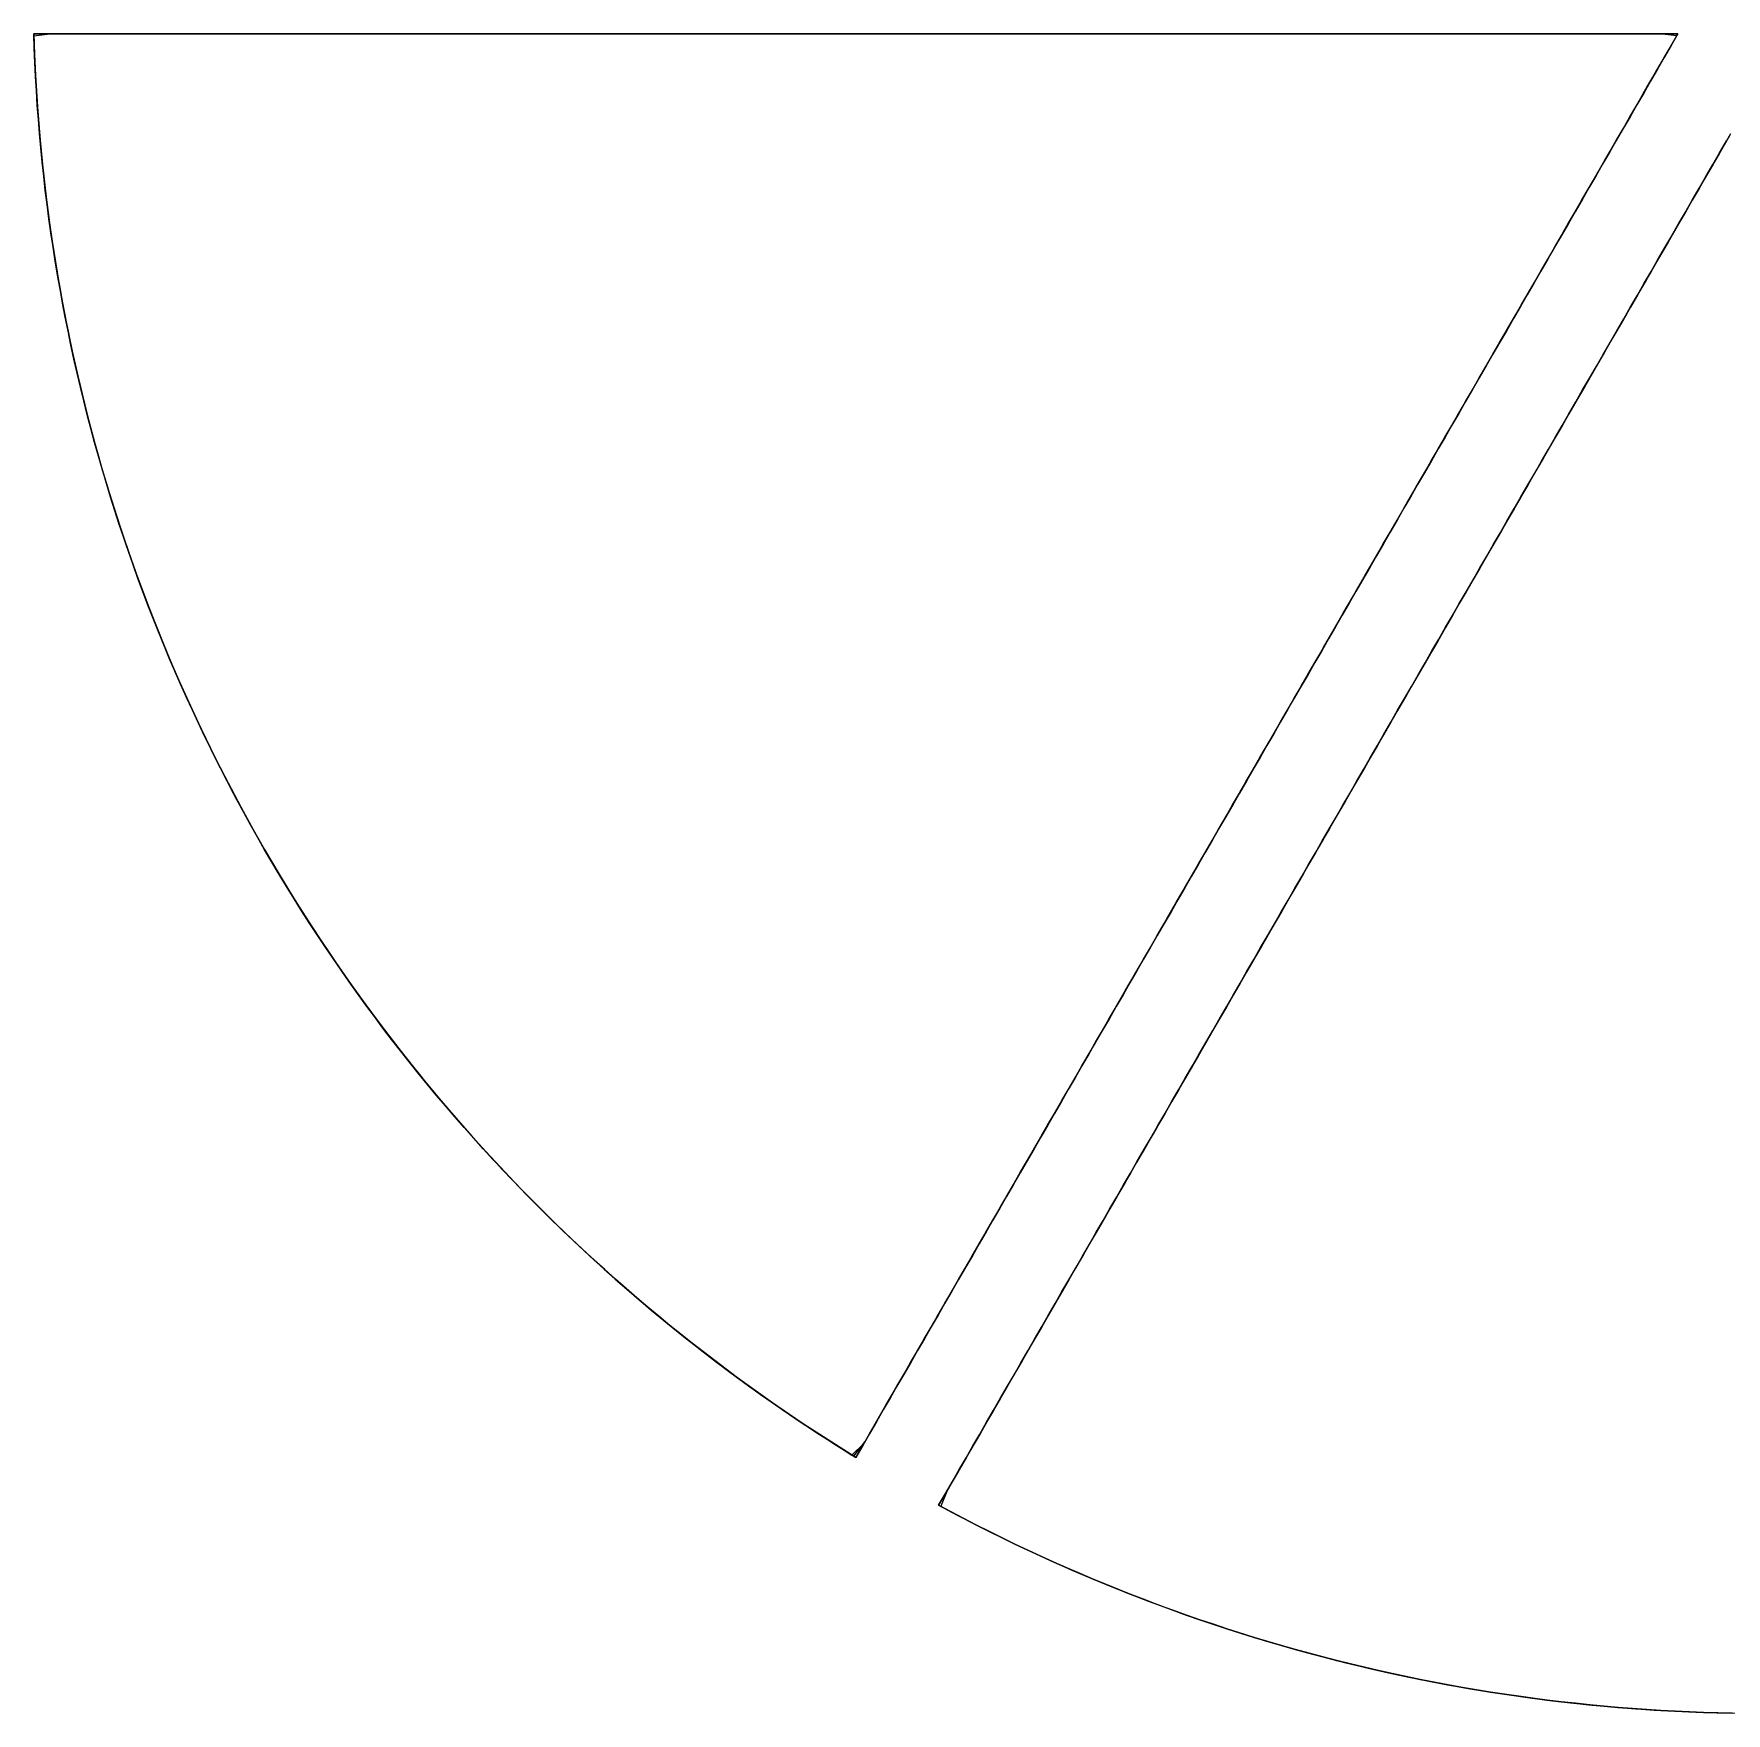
# Model space of a CAD drawing. Header units: millimetres. Extents: x -150 to 150, y -150 to 150.
# Drawn here: x -149.9 to -3, y -150 to -4.2 of the extents above; entities that cross this region are included whole.
import ezdxf

# ---------------------------------------------------------------- set-up
doc = ezdxf.new("R2010")
doc.units = ezdxf.units.MM
doc.layers.add('CUT', color=7, linetype='Continuous')

msp = doc.modelspace()

# ---------------------------------------------------------------- linework, layer by layer
at = {"layer": 'CUT'}
for points in [[(-149.943, -4.15), (-149.904, -5.379), (-149.854, -6.618), (-149.794, -7.857), (-149.724, -9.095), (-149.644, -10.332), (-149.553, -11.568), (-149.453, -12.804), (-149.342, -14.039), (-149.22, -15.273), (-149.089, -16.506), (-148.948, -17.738), (-148.796, -18.968), (-148.634, -20.198), (-148.462, -21.426), (-148.28, -22.652), (-148.087, -23.877), (-147.885, -25.1), (-147.672, -26.322), (-147.45, -27.542), (-147.217, -28.759), (-146.974, -29.975), (-146.722, -31.189), (-146.459, -32.401), (-146.186, -33.61), (-145.903, -34.818), (-145.61, -36.022), (-145.308, -37.225), (-144.995, -38.425), (-144.672, -39.622), (-144.34, -40.816), (-143.998, -42.008), (-143.645, -43.197), (-143.284, -44.383), (-142.912, -45.566), (-142.53, -46.745), (-142.139, -47.922), (-141.738, -49.095), (-141.327, -50.265), (-140.907, -51.432), (-140.477, -52.595), (-140.038, -53.754), (-139.588, -54.91), (-139.13, -56.062), (-138.662, -57.21), (-138.184, -58.354), (-137.697, -59.494), (-137.2, -60.63), (-136.695, -61.762), (-136.179, -62.89), (-135.655, -64.014), (-135.121, -65.133), (-134.578, -66.248), (-134.026, -67.358), (-133.465, -68.463), (-132.894, -69.564), (-132.315, -70.66), (-131.726, -71.752), (-131.128, -72.838), (-130.522, -73.919), (-129.906, -74.996), (-129.282, -76.067), (-128.649, -77.133), (-128.007, -78.194), (-127.356, -79.249), (-126.697, -80.299), (-126.029, -81.344), (-125.352, -82.383), (-124.667, -83.416), (-123.973, -84.444), (-123.271, -85.465), (-122.56, -86.482), (-121.841, -87.492), (-121.114, -88.496), (-120.378, -89.494), (-119.634, -90.486), (-118.882, -91.472), (-118.122, -92.451), (-117.354, -93.424), (-116.577, -94.391), (-115.793, -95.352), (-115.001, -96.306), (-114.201, -97.253), (-113.393, -98.193), (-112.578, -99.127), (-111.755, -100.055), (-110.924, -100.975), (-110.085, -101.888), (-109.239, -102.795), (-108.386, -103.694), (-107.525, -104.587), (-106.657, -105.472), (-105.781, -106.35), (-104.899, -107.221), (-104.009, -108.084), (-103.112, -108.94), (-102.208, -109.789), (-101.297, -110.63), (-100.379, -111.463), (-99.454, -112.289), (-98.523, -113.108), (-97.584, -113.918), (-96.639, -114.721), (-95.688, -115.516), (-94.73, -116.303), (-93.765, -117.082), (-92.794, -117.853), (-91.817, -118.616), (-90.833, -119.371), (-89.843, -120.117), (-88.847, -120.856), (-87.845, -121.586), (-86.837, -122.308), (-85.823, -123.022), (-84.803, -123.727), (-83.778, -124.424), (-82.746, -125.112), (-81.709, -125.792), (-80.667, -126.463), (-79.619, -127.125), (-78.565, -127.779), (-79.61, -127.131), (-80.658, -126.468), (-81.701, -125.797), (-82.738, -125.118), (-83.77, -124.429), (-84.795, -123.733), (-85.815, -123.028), (-86.829, -122.314), (-87.837, -121.592), (-88.839, -120.862), (-89.835, -120.123), (-90.825, -119.377), (-91.809, -118.622), (-92.786, -117.859), (-93.757, -117.088), (-94.722, -116.309), (-95.68, -115.522), (-96.632, -114.727), (-97.577, -113.925), (-98.515, -113.114), (-99.447, -112.296), (-100.371, -111.47), (-101.289, -110.637), (-102.2, -109.796), (-103.105, -108.947), (-104.002, -108.091), (-104.892, -107.228), (-105.774, -106.357), (-106.65, -105.479), (-107.518, -104.594), (-108.379, -103.702), (-109.232, -102.802), (-110.078, -101.896), (-110.917, -100.982), (-111.748, -100.062), (-112.571, -99.135), (-113.387, -98.201), (-114.195, -97.26), (-114.995, -96.313), (-115.787, -95.359), (-116.571, -94.399), (-117.347, -93.432), (-118.116, -92.459), (-118.876, -91.48), (-119.628, -90.494), (-120.372, -89.502), (-121.108, -88.504), (-121.835, -87.5), (-122.554, -86.49), (-123.265, -85.474), (-123.967, -84.452), (-124.661, -83.424), (-125.346, -82.391), (-126.023, -81.352), (-126.691, -80.308), (-127.351, -79.258), (-128.002, -78.202), (-128.644, -77.142), (-129.277, -76.076), (-129.901, -75.004), (-130.517, -73.928), (-131.123, -72.847), (-131.721, -71.76), (-132.31, -70.669), (-132.889, -69.573), (-133.46, -68.472), (-134.021, -67.367), (-134.574, -66.257), (-135.117, -65.142), (-135.651, -64.023), (-136.175, -62.899), (-136.69, -61.772), (-137.196, -60.64), (-137.693, -59.503), (-138.18, -58.363), (-138.658, -57.219), (-139.126, -56.071), (-139.585, -54.919), (-140.034, -53.763), (-140.474, -52.604), (-140.904, -51.441), (-141.324, -50.275), (-141.735, -49.105), (-142.136, -47.931), (-142.527, -46.755), (-142.909, -45.575), (-143.281, -44.392), (-143.643, -43.207), (-143.995, -42.018), (-144.337, -40.826), (-144.67, -39.632), (-144.992, -38.434), (-145.305, -37.235), (-145.608, -36.032), (-145.901, -34.827), (-146.184, -33.62), (-146.457, -32.411), (-146.72, -31.199), (-146.972, -29.985), (-147.215, -28.769), (-147.448, -27.551), (-147.671, -26.332), (-147.883, -25.11), (-148.086, -23.887), (-148.278, -22.662), (-148.46, -21.436), (-148.633, -20.208), (-148.795, -18.978), (-148.946, -17.748), (-149.088, -16.516), (-149.219, -15.283), (-149.341, -14.049), (-149.452, -12.814), (-149.552, -11.578), (-149.643, -10.342), (-149.723, -9.105), (-149.794, -7.867), (-149.853, -6.628), (-149.903, -5.389), (-149.943, -4.15)], [(-149.943, -4.15), (-148.753, -4.15), (-147.563, -4.15), (-146.373, -4.15), (-145.184, -4.15), (-143.994, -4.15), (-142.804, -4.15), (-141.615, -4.15), (-140.425, -4.15), (-139.235, -4.15), (-138.046, -4.15), (-136.856, -4.15), (-135.666, -4.15), (-134.476, -4.15), (-133.287, -4.15), (-132.097, -4.15), (-130.907, -4.15), (-129.718, -4.15), (-128.528, -4.15), (-127.338, -4.15), (-126.148, -4.15), (-124.959, -4.15), (-123.769, -4.15), (-122.579, -4.15), (-121.39, -4.15), (-120.2, -4.15), (-119.01, -4.15), (-117.821, -4.15), (-116.631, -4.15), (-115.441, -4.15), (-114.251, -4.15), (-113.062, -4.15), (-111.872, -4.15), (-110.682, -4.15), (-109.493, -4.15), (-108.303, -4.15), (-107.113, -4.15), (-105.924, -4.15), (-104.734, -4.15), (-103.544, -4.15), (-102.354, -4.15), (-101.165, -4.15), (-99.975, -4.15), (-98.785, -4.15), (-97.596, -4.15), (-96.406, -4.15), (-95.216, -4.15), (-94.026, -4.15), (-92.837, -4.15), (-91.647, -4.15), (-90.457, -4.15), (-89.268, -4.15), (-88.078, -4.15), (-86.888, -4.15), (-85.699, -4.15), (-84.509, -4.15), (-83.319, -4.15), (-82.129, -4.15), (-80.94, -4.15), (-79.75, -4.15), (-78.56, -4.15), (-77.371, -4.15), (-76.181, -4.15), (-74.991, -4.15), (-73.801, -4.15), (-72.612, -4.15), (-71.422, -4.15), (-70.232, -4.15), (-69.043, -4.15), (-67.853, -4.15), (-66.663, -4.15), (-65.474, -4.15), (-64.284, -4.15), (-63.094, -4.15), (-61.904, -4.15), (-60.715, -4.15), (-59.525, -4.15), (-58.335, -4.15), (-57.146, -4.15), (-55.956, -4.15), (-54.766, -4.15), (-53.576, -4.15), (-52.387, -4.15), (-51.197, -4.15), (-50.007, -4.15), (-48.818, -4.15), (-47.628, -4.15), (-46.438, -4.15), (-45.249, -4.15), (-44.059, -4.15), (-42.869, -4.15), (-41.679, -4.15), (-40.49, -4.15), (-39.3, -4.15), (-38.11, -4.15), (-36.921, -4.15), (-35.731, -4.15), (-34.541, -4.15), (-33.352, -4.15), (-32.162, -4.15), (-30.972, -4.15), (-29.782, -4.15), (-28.593, -4.15), (-27.403, -4.15), (-26.213, -4.15), (-25.024, -4.15), (-23.834, -4.15), (-22.644, -4.15), (-21.454, -4.15), (-20.265, -4.15), (-19.075, -4.15), (-17.885, -4.15), (-16.696, -4.15), (-15.506, -4.15), (-14.316, -4.15), (-13.127, -4.15), (-11.937, -4.15), (-10.747, -4.15), (-9.557, -4.15), (-8.368, -4.15), (-7.188, -4.15), (-8.378, -4.15), (-9.567, -4.15), (-10.757, -4.15), (-11.947, -4.15), (-13.137, -4.15), (-14.326, -4.15), (-15.516, -4.15), (-16.706, -4.15), (-17.895, -4.15), (-19.085, -4.15), (-20.275, -4.15), (-21.464, -4.15), (-22.654, -4.15), (-23.844, -4.15), (-25.034, -4.15), (-26.223, -4.15), (-27.413, -4.15), (-28.603, -4.15), (-29.792, -4.15), (-30.982, -4.15), (-32.172, -4.15), (-33.362, -4.15), (-34.551, -4.15), (-35.741, -4.15), (-36.931, -4.15), (-38.12, -4.15), (-39.31, -4.15), (-40.5, -4.15), (-41.689, -4.15), (-42.879, -4.15), (-44.069, -4.15), (-45.259, -4.15), (-46.448, -4.15), (-47.638, -4.15), (-48.828, -4.15), (-50.017, -4.15), (-51.207, -4.15), (-52.397, -4.15), (-53.586, -4.15), (-54.776, -4.15), (-55.966, -4.15), (-57.156, -4.15), (-58.345, -4.15), (-59.535, -4.15), (-60.725, -4.15), (-61.914, -4.15), (-63.104, -4.15), (-64.294, -4.15), (-65.484, -4.15), (-66.673, -4.15), (-67.863, -4.15), (-69.053, -4.15), (-70.242, -4.15), (-71.432, -4.15), (-72.622, -4.15), (-73.811, -4.15), (-75.001, -4.15), (-76.191, -4.15), (-77.381, -4.15), (-78.57, -4.15), (-79.76, -4.15), (-80.95, -4.15), (-82.139, -4.15), (-83.329, -4.15), (-84.519, -4.15), (-85.709, -4.15), (-86.898, -4.15), (-88.088, -4.15), (-89.278, -4.15), (-90.467, -4.15), (-91.657, -4.15), (-92.847, -4.15), (-94.036, -4.15), (-95.226, -4.15), (-96.416, -4.15), (-97.606, -4.15), (-98.795, -4.15), (-99.985, -4.15), (-101.175, -4.15), (-102.364, -4.15), (-103.554, -4.15), (-104.744, -4.15), (-105.934, -4.15), (-107.123, -4.15), (-108.313, -4.15), (-109.503, -4.15), (-110.692, -4.15), (-111.882, -4.15), (-113.072, -4.15), (-114.261, -4.15), (-115.451, -4.15), (-116.641, -4.15), (-117.831, -4.15), (-119.02, -4.15), (-120.21, -4.15), (-121.4, -4.15), (-122.589, -4.15), (-123.779, -4.15), (-124.969, -4.15), (-126.158, -4.15), (-127.348, -4.15), (-128.538, -4.15), (-129.728, -4.15), (-130.917, -4.15), (-132.107, -4.15), (-133.297, -4.15), (-134.486, -4.15), (-135.676, -4.15), (-136.866, -4.15), (-138.056, -4.15), (-139.245, -4.15), (-140.435, -4.15), (-141.625, -4.15), (-142.814, -4.15), (-144.004, -4.15), (-145.194, -4.15), (-146.383, -4.15), (-147.573, -4.15), (-148.763, -4.15), (-149.943, -4.15)], [(-149.943, -4.15), (-149.882, -5.958), (-149.799, -7.766), (-149.694, -9.573), (-149.568, -11.378), (-149.42, -13.181), (-149.25, -14.983), (-149.058, -16.782), (-148.845, -18.579), (-148.61, -20.373), (-148.353, -22.164), (-148.075, -23.952), (-147.776, -25.737), (-147.454, -27.518), (-147.112, -29.294), (-146.748, -31.067), (-146.362, -32.835), (-145.955, -34.598), (-145.527, -36.356), (-145.078, -38.109), (-144.608, -39.857), (-144.117, -41.598), (-143.604, -43.334), (-143.071, -45.063), (-142.517, -46.785), (-141.942, -48.501), (-141.347, -50.21), (-140.731, -51.911), (-140.094, -53.605), (-139.438, -55.291), (-138.76, -56.97), (-138.063, -58.639), (-137.346, -60.301), (-136.608, -61.953), (-135.851, -63.596), (-135.074, -65.231), (-134.277, -66.855), (-133.461, -68.47), (-132.625, -70.075), (-131.77, -71.67), (-130.896, -73.254), (-130.003, -74.828), (-129.091, -76.391), (-128.16, -77.943), (-127.21, -79.483), (-126.242, -81.012), (-125.256, -82.529), (-124.251, -84.034), (-123.228, -85.526), (-122.188, -87.007), (-121.129, -88.474), (-120.053, -89.929), (-118.96, -91.371), (-117.849, -92.799), (-116.721, -94.214), (-115.576, -95.615), (-114.414, -97.003), (-113.235, -98.376), (-112.04, -99.735), (-110.829, -101.079), (-109.602, -102.408), (-108.358, -103.723), (-107.099, -105.023), (-105.824, -106.307), (-104.534, -107.576), (-103.229, -108.829), (-101.909, -110.067), (-100.573, -111.288), (-99.224, -112.493), (-97.859, -113.682), (-96.481, -114.854), (-95.088, -116.01), (-93.682, -117.148), (-92.262, -118.27), (-90.829, -119.374), (-89.382, -120.461), (-87.922, -121.531), (-86.45, -122.582), (-84.965, -123.616), (-83.467, -124.632), (-81.958, -125.63), (-80.436, -126.61), (-78.903, -127.571), (-77.859, -126.556), (-76.954, -124.989), (-76.049, -123.422), (-75.145, -121.854), (-74.24, -120.287), (-73.335, -118.72), (-72.43, -117.153), (-71.526, -115.586), (-70.621, -114.019), (-69.716, -112.452), (-68.811, -110.885), (-67.907, -109.318), (-67.002, -107.751), (-66.097, -106.183), (-65.192, -104.616), (-64.288, -103.049), (-63.383, -101.482), (-62.478, -99.915), (-61.573, -98.348), (-60.668, -96.781), (-59.764, -95.214), (-58.859, -93.647), (-57.954, -92.08), (-57.049, -90.512), (-56.145, -88.945), (-55.24, -87.378), (-54.335, -85.811), (-53.43, -84.244), (-52.526, -82.677), (-51.621, -81.11), (-50.716, -79.543), (-49.811, -77.976), (-48.906, -76.409), (-48.002, -74.841), (-47.097, -73.274), (-46.192, -71.707), (-45.287, -70.14), (-44.383, -68.573), (-43.478, -67.006), (-42.573, -65.439), (-41.668, -63.872), (-40.764, -62.305), (-39.859, -60.738), (-38.954, -59.17), (-38.049, -57.603), (-37.145, -56.036), (-36.24, -54.469), (-35.335, -52.902), (-34.43, -51.335), (-33.525, -49.768), (-32.621, -48.201), (-31.716, -46.634), (-30.811, -45.067), (-29.906, -43.499), (-29.002, -41.932), (-28.097, -40.365), (-27.192, -38.798), (-26.287, -37.231), (-25.383, -35.664), (-24.478, -34.097), (-23.573, -32.53), (-22.668, -30.963), (-21.764, -29.395), (-20.859, -27.828), (-19.954, -26.261), (-19.049, -24.694), (-18.144, -23.127), (-17.24, -21.56), (-16.335, -19.993), (-15.43, -18.426), (-14.525, -16.859), (-13.621, -15.292), (-12.716, -13.724), (-11.811, -12.157), (-10.906, -10.59), (-10.002, -9.023), (-9.097, -7.456), (-8.192, -5.889), (-7.287, -4.322), (-8.799, -4.15), (-10.609, -4.15), (-12.418, -4.15), (-14.228, -4.15), (-16.037, -4.15), (-17.847, -4.15), (-19.656, -4.15), (-21.466, -4.15), (-23.275, -4.15), (-25.085, -4.15), (-26.894, -4.15), (-28.704, -4.15), (-30.513, -4.15), (-32.323, -4.15), (-34.133, -4.15), (-35.942, -4.15), (-37.752, -4.15), (-39.561, -4.15), (-41.371, -4.15), (-43.18, -4.15), (-44.99, -4.15), (-46.799, -4.15), (-48.609, -4.15), (-50.418, -4.15), (-52.228, -4.15), (-54.037, -4.15), (-55.847, -4.15), (-57.656, -4.15), (-59.466, -4.15), (-61.276, -4.15), (-63.085, -4.15), (-64.895, -4.15), (-66.704, -4.15), (-68.514, -4.15), (-70.323, -4.15), (-72.133, -4.15), (-73.942, -4.15), (-75.752, -4.15), (-77.561, -4.15), (-79.371, -4.15), (-81.18, -4.15), (-82.99, -4.15), (-84.799, -4.15), (-86.609, -4.15), (-88.418, -4.15), (-90.228, -4.15), (-92.038, -4.15), (-93.847, -4.15), (-95.657, -4.15), (-97.466, -4.15), (-99.276, -4.15), (-101.085, -4.15), (-102.895, -4.15), (-104.704, -4.15), (-106.514, -4.15), (-108.323, -4.15), (-110.133, -4.15), (-111.942, -4.15), (-113.752, -4.15), (-115.561, -4.15), (-117.371, -4.15), (-119.181, -4.15), (-120.99, -4.15), (-122.8, -4.15), (-124.609, -4.15), (-126.419, -4.15), (-128.228, -4.15), (-130.038, -4.15), (-131.847, -4.15), (-133.657, -4.15), (-135.466, -4.15), (-137.276, -4.15), (-139.085, -4.15), (-140.895, -4.15), (-142.704, -4.15), (-144.514, -4.15), (-146.324, -4.15), (-148.133, -4.15), (-149.943, -4.15)], [(-7.188, -4.15), (-8.998, -4.15), (-10.807, -4.15), (-12.617, -4.15), (-14.426, -4.15), (-16.236, -4.15), (-18.045, -4.15), (-19.855, -4.15), (-21.664, -4.15), (-23.474, -4.15), (-25.283, -4.15), (-27.093, -4.15), (-28.902, -4.15), (-30.712, -4.15), (-32.521, -4.15), (-34.331, -4.15), (-36.141, -4.15), (-37.95, -4.15), (-39.76, -4.15), (-41.569, -4.15), (-43.379, -4.15), (-45.188, -4.15), (-46.998, -4.15), (-48.807, -4.15), (-50.617, -4.15), (-52.426, -4.15), (-54.236, -4.15), (-56.045, -4.15), (-57.855, -4.15), (-59.664, -4.15), (-61.474, -4.15), (-63.284, -4.15), (-65.093, -4.15), (-66.903, -4.15), (-68.712, -4.15), (-70.522, -4.15), (-72.331, -4.15), (-74.141, -4.15), (-75.95, -4.15), (-77.76, -4.15), (-79.569, -4.15), (-81.379, -4.15), (-83.188, -4.15), (-84.998, -4.15), (-86.807, -4.15), (-88.617, -4.15), (-90.426, -4.15), (-92.236, -4.15), (-94.046, -4.15), (-95.855, -4.15), (-97.665, -4.15), (-99.474, -4.15), (-101.284, -4.15), (-103.093, -4.15), (-104.903, -4.15), (-106.712, -4.15), (-108.522, -4.15), (-110.331, -4.15), (-112.141, -4.15), (-113.95, -4.15), (-115.76, -4.15), (-117.569, -4.15), (-119.379, -4.15), (-121.189, -4.15), (-122.998, -4.15), (-124.808, -4.15), (-126.617, -4.15), (-128.427, -4.15), (-130.236, -4.15), (-132.046, -4.15), (-133.855, -4.15), (-135.665, -4.15), (-137.474, -4.15), (-139.284, -4.15), (-141.093, -4.15), (-142.903, -4.15), (-144.712, -4.15), (-146.522, -4.15), (-148.332, -4.15), (-149.937, -4.348), (-149.874, -6.157), (-149.788, -7.964), (-149.681, -9.771), (-149.553, -11.576), (-149.402, -13.379), (-149.23, -15.18), (-149.036, -16.979), (-148.82, -18.776), (-148.583, -20.57), (-148.324, -22.361), (-148.043, -24.148), (-147.741, -25.932), (-147.418, -27.713), (-147.073, -29.489), (-146.706, -31.261), (-146.319, -33.029), (-145.909, -34.791), (-145.479, -36.549), (-145.028, -38.301), (-144.555, -40.048), (-144.061, -41.789), (-143.547, -43.524), (-143.011, -45.252), (-142.455, -46.974), (-141.878, -48.689), (-141.28, -50.397), (-140.662, -52.098), (-140.023, -53.791), (-139.364, -55.476), (-138.685, -57.153), (-137.985, -58.822), (-137.266, -60.482), (-136.526, -62.134), (-135.767, -63.776), (-134.988, -65.409), (-134.189, -67.033), (-133.37, -68.647), (-132.532, -70.251), (-131.675, -71.844), (-130.799, -73.427), (-129.904, -75), (-128.99, -76.562), (-128.057, -78.112), (-127.105, -79.651), (-126.135, -81.179), (-125.146, -82.694), (-124.14, -84.198), (-123.115, -85.689), (-122.072, -87.168), (-121.012, -88.635), (-119.934, -90.088), (-118.839, -91.528), (-117.726, -92.955), (-116.596, -94.369), (-115.449, -95.768), (-114.285, -97.154), (-113.105, -98.525), (-111.908, -99.883), (-110.695, -101.225), (-109.466, -102.553), (-108.221, -103.866), (-106.96, -105.164), (-105.684, -106.447), (-104.392, -107.714), (-103.085, -108.966), (-101.763, -110.201), (-100.426, -111.421), (-99.075, -112.624), (-97.709, -113.811), (-96.329, -114.982), (-94.935, -116.135), (-93.527, -117.272), (-92.105, -118.392), (-90.671, -119.494), (-89.222, -120.579), (-87.761, -121.647), (-86.288, -122.697), (-84.801, -123.729), (-83.302, -124.743), (-81.792, -125.738), (-80.269, -126.716), (-78.734, -127.675), (-77.76, -126.384), (-76.855, -124.817), (-75.95, -123.25), (-75.045, -121.683), (-74.141, -120.115), (-73.236, -118.548), (-72.331, -116.981), (-71.426, -115.414), (-70.522, -113.847), (-69.617, -112.28), (-68.712, -110.713), (-67.807, -109.146), (-66.903, -107.579), (-65.998, -106.012), (-65.093, -104.444), (-64.188, -102.877), (-63.284, -101.31), (-62.379, -99.743), (-61.474, -98.176), (-60.569, -96.609), (-59.664, -95.042), (-58.76, -93.475), (-57.855, -91.908), (-56.95, -90.341), (-56.045, -88.773), (-55.141, -87.206), (-54.236, -85.639), (-53.331, -84.072), (-52.426, -82.505), (-51.522, -80.938), (-50.617, -79.371), (-49.712, -77.804), (-48.807, -76.237), (-47.902, -74.67), (-46.998, -73.102), (-46.093, -71.535), (-45.188, -69.968), (-44.283, -68.401), (-43.379, -66.834), (-42.474, -65.267), (-41.569, -63.7), (-40.664, -62.133), (-39.76, -60.566), (-38.855, -58.999), (-37.95, -57.431), (-37.045, -55.864), (-36.141, -54.297), (-35.236, -52.73), (-34.331, -51.163), (-33.426, -49.596), (-32.521, -48.029), (-31.617, -46.462), (-30.712, -44.895), (-29.807, -43.328), (-28.902, -41.76), (-27.998, -40.193), (-27.093, -38.626), (-26.188, -37.059), (-25.283, -35.492), (-24.379, -33.925), (-23.474, -32.358), (-22.569, -30.791), (-21.664, -29.224), (-20.76, -27.657), (-19.855, -26.089), (-18.95, -24.522), (-18.045, -22.955), (-17.14, -21.388), (-16.236, -19.821), (-15.331, -18.254), (-14.426, -16.687), (-13.521, -15.12), (-12.617, -13.553), (-11.712, -11.986), (-10.807, -10.418), (-9.902, -8.851), (-8.998, -7.284), (-8.093, -5.717), (-7.188, -4.15)], [(-78.565, -127.779), (-77.975, -126.757), (-77.381, -125.727), (-76.786, -124.697), (-76.191, -123.666), (-75.596, -122.636), (-75.001, -121.606), (-74.406, -120.576), (-73.811, -119.545), (-73.217, -118.515), (-72.622, -117.485), (-72.027, -116.454), (-71.432, -115.424), (-70.837, -114.394), (-70.242, -113.363), (-69.648, -112.333), (-69.053, -111.303), (-68.458, -110.272), (-67.863, -109.242), (-67.268, -108.212), (-66.673, -107.181), (-66.078, -106.151), (-65.484, -105.121), (-64.889, -104.091), (-64.294, -103.06), (-63.699, -102.03), (-63.104, -101), (-62.509, -99.969), (-61.914, -98.939), (-61.32, -97.909), (-60.725, -96.878), (-60.13, -95.848), (-59.535, -94.818), (-58.94, -93.787), (-58.345, -92.757), (-57.75, -91.727), (-57.156, -90.696), (-56.561, -89.666), (-55.966, -88.636), (-55.371, -87.605), (-54.776, -86.575), (-54.181, -85.545), (-53.586, -84.515), (-52.992, -83.484), (-52.397, -82.454), (-51.802, -81.424), (-51.207, -80.393), (-50.612, -79.363), (-50.017, -78.333), (-49.423, -77.302), (-48.828, -76.272), (-48.233, -75.242), (-47.638, -74.211), (-47.043, -73.181), (-46.448, -72.151), (-45.853, -71.12), (-45.259, -70.09), (-44.664, -69.06), (-44.069, -68.03), (-43.474, -66.999), (-42.879, -65.969), (-42.284, -64.939), (-41.689, -63.908), (-41.095, -62.878), (-40.5, -61.848), (-39.905, -60.817), (-39.31, -59.787), (-38.715, -58.757), (-38.12, -57.726), (-37.525, -56.696), (-36.931, -55.666), (-36.336, -54.635), (-35.741, -53.605), (-35.146, -52.575), (-34.551, -51.544), (-33.956, -50.514), (-33.362, -49.484), (-32.767, -48.454), (-32.172, -47.423), (-31.577, -46.393), (-30.982, -45.363), (-30.387, -44.332), (-29.792, -43.302), (-29.198, -42.272), (-28.603, -41.241), (-28.008, -40.211), (-27.413, -39.181), (-26.818, -38.15), (-26.223, -37.12), (-25.628, -36.09), (-25.034, -35.059), (-24.439, -34.029), (-23.844, -32.999), (-23.249, -31.968), (-22.654, -30.938), (-22.059, -29.908), (-21.464, -28.878), (-20.87, -27.847), (-20.275, -26.817), (-19.68, -25.787), (-19.085, -24.756), (-18.49, -23.726), (-17.895, -22.696), (-17.301, -21.665), (-16.706, -20.635), (-16.111, -19.605), (-15.516, -18.574), (-14.921, -17.544), (-14.326, -16.514), (-13.731, -15.483), (-13.137, -14.453), (-12.542, -13.423), (-11.947, -12.393), (-11.352, -11.362), (-10.757, -10.332), (-10.162, -9.302), (-9.567, -8.271), (-8.973, -7.241), (-8.378, -6.211), (-7.783, -5.18), (-7.188, -4.15), (-7.778, -5.172), (-8.373, -6.202), (-8.968, -7.232), (-9.562, -8.263), (-10.157, -9.293), (-10.752, -10.323), (-11.347, -11.354), (-11.942, -12.384), (-12.537, -13.414), (-13.132, -14.444), (-13.726, -15.475), (-14.321, -16.505), (-14.916, -17.535), (-15.511, -18.566), (-16.106, -19.596), (-16.701, -20.626), (-17.296, -21.657), (-17.89, -22.687), (-18.485, -23.717), (-19.08, -24.748), (-19.675, -25.778), (-20.27, -26.808), (-20.865, -27.839), (-21.459, -28.869), (-22.054, -29.899), (-22.649, -30.93), (-23.244, -31.96), (-23.839, -32.99), (-24.434, -34.02), (-25.029, -35.051), (-25.623, -36.081), (-26.218, -37.111), (-26.813, -38.142), (-27.408, -39.172), (-28.003, -40.202), (-28.598, -41.233), (-29.193, -42.263), (-29.787, -43.293), (-30.382, -44.324), (-30.977, -45.354), (-31.572, -46.384), (-32.167, -47.415), (-32.762, -48.445), (-33.357, -49.475), (-33.951, -50.505), (-34.546, -51.536), (-35.141, -52.566), (-35.736, -53.596), (-36.331, -54.627), (-36.926, -55.657), (-37.52, -56.687), (-38.115, -57.718), (-38.71, -58.748), (-39.305, -59.778), (-39.9, -60.809), (-40.495, -61.839), (-41.09, -62.869), (-41.684, -63.9), (-42.279, -64.93), (-42.874, -65.96), (-43.469, -66.991), (-44.064, -68.021), (-44.659, -69.051), (-45.254, -70.081), (-45.848, -71.112), (-46.443, -72.142), (-47.038, -73.172), (-47.633, -74.203), (-48.228, -75.233), (-48.823, -76.263), (-49.418, -77.294), (-50.012, -78.324), (-50.607, -79.354), (-51.202, -80.385), (-51.797, -81.415), (-52.392, -82.445), (-52.987, -83.476), (-53.581, -84.506), (-54.176, -85.536), (-54.771, -86.567), (-55.366, -87.597), (-55.961, -88.627), (-56.556, -89.657), (-57.151, -90.688), (-57.745, -91.718), (-58.34, -92.748), (-58.935, -93.779), (-59.53, -94.809), (-60.125, -95.839), (-60.72, -96.87), (-61.315, -97.9), (-61.909, -98.93), (-62.504, -99.961), (-63.099, -100.991), (-63.694, -102.021), (-64.289, -103.052), (-64.884, -104.082), (-65.479, -105.112), (-66.073, -106.142), (-66.668, -107.173), (-67.263, -108.203), (-67.858, -109.233), (-68.453, -110.264), (-69.048, -111.294), (-69.643, -112.324), (-70.237, -113.355), (-70.832, -114.385), (-71.427, -115.415), (-72.022, -116.446), (-72.617, -117.476), (-73.212, -118.506), (-73.806, -119.537), (-74.401, -120.567), (-74.996, -121.597), (-75.591, -122.628), (-76.186, -123.658), (-76.781, -124.688), (-77.376, -125.718), (-77.97, -126.749), (-78.565, -127.779)]]:
    msp.add_lwpolyline(points, close=True, dxfattribs=at)
for points in [[(-2.615, -12.829), (-3.52, -14.397), (-4.425, -15.964), (-5.329, -17.531), (-6.234, -19.098), (-7.139, -20.665), (-8.044, -22.232), (-8.948, -23.799), (-9.853, -25.366), (-10.758, -26.933), (-11.663, -28.5), (-12.567, -30.068), (-13.472, -31.635), (-14.377, -33.202), (-15.282, -34.769), (-16.187, -36.336), (-17.091, -37.903), (-17.996, -39.47), (-18.901, -41.037), (-19.806, -42.604), (-20.71, -44.171), (-21.615, -45.739), (-22.52, -47.306), (-23.425, -48.873), (-24.329, -50.44), (-25.234, -52.007), (-26.139, -53.574), (-27.044, -55.141), (-27.949, -56.708), (-28.853, -58.275), (-29.758, -59.842), (-30.663, -61.41), (-31.568, -62.977), (-32.472, -64.544), (-33.377, -66.111), (-34.282, -67.678), (-35.187, -69.245), (-36.091, -70.812), (-36.996, -72.379), (-37.901, -73.946), (-38.806, -75.513), (-39.71, -77.081), (-40.615, -78.648), (-41.52, -80.215), (-42.425, -81.782), (-43.33, -83.349), (-44.234, -84.916), (-45.139, -86.483), (-46.044, -88.05), (-46.949, -89.617), (-47.853, -91.184), (-48.758, -92.752), (-49.663, -94.319), (-50.568, -95.886), (-51.472, -97.453), (-52.377, -99.02), (-53.282, -100.587), (-54.187, -102.154), (-55.091, -103.721), (-55.996, -105.288), (-56.901, -106.855), (-57.806, -108.423), (-58.711, -109.99), (-59.615, -111.557), (-60.52, -113.124), (-61.425, -114.691), (-62.33, -116.258), (-63.234, -117.825), (-64.139, -119.392), (-65.044, -120.959), (-65.949, -122.526), (-66.853, -124.094), (-67.758, -125.661), (-68.663, -127.228), (-69.568, -128.795), (-70.473, -130.362), (-71.377, -131.929), (-71.377, -131.929), (-69.781, -132.781), (-68.174, -133.613), (-66.557, -134.425), (-64.931, -135.218), (-63.295, -135.992), (-61.65, -136.746), (-59.995, -137.479), (-58.333, -138.193), (-56.661, -138.887), (-54.982, -139.56), (-53.294, -140.213), (-51.599, -140.846), (-49.896, -141.458), (-48.186, -142.05), (-46.469, -142.621), (-44.745, -143.171), (-43.015, -143.7), (-41.278, -144.209), (-39.535, -144.696), (-37.787, -145.162), (-36.033, -145.608), (-34.274, -146.032), (-32.51, -146.435), (-30.741, -146.816), (-28.968, -147.176), (-27.19, -147.515), (-25.409, -147.832), (-23.624, -148.128), (-21.835, -148.402), (-20.043, -148.655), (-18.248, -148.886), (-16.451, -149.095), (-14.651, -149.283), (-12.849, -149.449), (-11.046, -149.593), (-9.24, -149.715), (-7.434, -149.816), (-5.626, -149.894), (-3.817, -149.951), (-2.008, -149.987)], [(-2.714, -13.001), (-3.619, -14.568), (-4.524, -16.136), (-5.429, -17.703), (-6.333, -19.27), (-7.238, -20.837), (-8.143, -22.404), (-9.048, -23.971), (-9.952, -25.538), (-10.857, -27.105), (-11.762, -28.672), (-12.667, -30.239), (-13.571, -31.807), (-14.476, -33.374), (-15.381, -34.941), (-16.286, -36.508), (-17.191, -38.075), (-18.095, -39.642), (-19, -41.209), (-19.905, -42.776), (-20.81, -44.343), (-21.714, -45.91), (-22.619, -47.478), (-23.524, -49.045), (-24.429, -50.612), (-25.333, -52.179), (-26.238, -53.746), (-27.143, -55.313), (-28.048, -56.88), (-28.953, -58.447), (-29.857, -60.014), (-30.762, -61.581), (-31.667, -63.149), (-32.572, -64.716), (-33.476, -66.283), (-34.381, -67.85), (-35.286, -69.417), (-36.191, -70.984), (-37.095, -72.551), (-38, -74.118), (-38.905, -75.685), (-39.81, -77.252), (-40.714, -78.82), (-41.619, -80.387), (-42.524, -81.954), (-43.429, -83.521), (-44.334, -85.088), (-45.238, -86.655), (-46.143, -88.222), (-47.048, -89.789), (-47.953, -91.356), (-48.857, -92.923), (-49.762, -94.491), (-50.667, -96.058), (-51.572, -97.625), (-52.476, -99.192), (-53.381, -100.759), (-54.286, -102.326), (-55.191, -103.893), (-56.095, -105.46), (-57, -107.027), (-57.905, -108.594), (-58.81, -110.162), (-59.715, -111.729), (-60.619, -113.296), (-61.524, -114.863), (-62.429, -116.43), (-63.334, -117.997), (-64.238, -119.564), (-65.143, -121.131), (-66.048, -122.698), (-66.953, -124.265), (-67.857, -125.833), (-68.762, -127.4), (-69.667, -128.967), (-70.572, -130.534), (-71.203, -132.023), (-69.605, -132.873), (-67.997, -133.703), (-66.379, -134.513), (-64.752, -135.304), (-63.115, -136.075), (-61.469, -136.827), (-59.813, -137.559), (-58.15, -138.27), (-56.478, -138.961), (-54.797, -139.633), (-53.109, -140.284), (-51.413, -140.914), (-49.709, -141.524), (-47.998, -142.113), (-46.28, -142.682), (-44.556, -143.23), (-42.825, -143.757), (-41.087, -144.263), (-39.344, -144.748), (-37.595, -145.212), (-35.841, -145.655), (-34.081, -146.077), (-32.316, -146.478), (-30.547, -146.857), (-28.773, -147.215), (-26.995, -147.551), (-25.213, -147.866), (-23.428, -148.159), (-21.639, -148.431), (-19.846, -148.681), (-18.051, -148.91), (-16.254, -149.117), (-14.454, -149.302), (-12.652, -149.465), (-10.848, -149.607), (-9.042, -149.727), (-7.235, -149.825), (-5.427, -149.902), (-3.619, -149.956), (-1.809, -149.989)], [(-2.974, -13.452), (-3.569, -14.482), (-4.164, -15.512), (-4.759, -16.543), (-5.354, -17.573), (-5.949, -18.603), (-6.543, -19.633), (-7.138, -20.664), (-7.733, -21.694), (-8.328, -22.724), (-8.923, -23.755), (-9.518, -24.785), (-10.112, -25.815), (-10.707, -26.846), (-11.302, -27.876), (-11.897, -28.906), (-12.492, -29.937), (-13.087, -30.967), (-13.682, -31.997), (-14.276, -33.028), (-14.871, -34.058), (-15.466, -35.088), (-16.061, -36.118), (-16.656, -37.149), (-17.251, -38.179), (-17.846, -39.209), (-18.44, -40.24), (-19.035, -41.27), (-19.63, -42.3), (-20.225, -43.331), (-20.82, -44.361), (-21.415, -45.391), (-22.01, -46.422), (-22.604, -47.452), (-23.199, -48.482), (-23.794, -49.513), (-24.389, -50.543), (-24.984, -51.573), (-25.579, -52.604), (-26.174, -53.634), (-26.768, -54.664), (-27.363, -55.694), (-27.958, -56.725), (-28.553, -57.755), (-29.148, -58.785), (-29.743, -59.816), (-30.337, -60.846), (-30.932, -61.876), (-31.527, -62.907), (-32.122, -63.937), (-32.717, -64.967), (-33.312, -65.998), (-33.907, -67.028), (-34.501, -68.058), (-35.096, -69.089), (-35.691, -70.119), (-36.286, -71.149), (-36.881, -72.18), (-37.476, -73.21), (-38.071, -74.24), (-38.665, -75.27), (-39.26, -76.301), (-39.855, -77.331), (-40.45, -78.361), (-41.045, -79.392), (-41.64, -80.422), (-42.235, -81.452), (-42.829, -82.483), (-43.424, -83.513), (-44.019, -84.543), (-44.614, -85.574), (-45.209, -86.604), (-45.804, -87.634), (-46.398, -88.665), (-46.993, -89.695), (-47.588, -90.725), (-48.183, -91.755), (-48.778, -92.786), (-49.373, -93.816), (-49.968, -94.846), (-50.562, -95.877), (-51.157, -96.907), (-51.752, -97.937), (-52.347, -98.968), (-52.942, -99.998), (-53.537, -101.028), (-54.132, -102.059), (-54.726, -103.089), (-55.321, -104.119), (-55.916, -105.15), (-56.511, -106.18), (-57.106, -107.21), (-57.701, -108.241), (-58.296, -109.271), (-58.89, -110.301), (-59.485, -111.331), (-60.08, -112.362), (-60.675, -113.392), (-61.27, -114.422), (-61.865, -115.453), (-62.459, -116.483), (-63.054, -117.513), (-63.649, -118.544), (-64.244, -119.574), (-64.839, -120.604), (-65.434, -121.635), (-66.029, -122.665), (-66.623, -123.695), (-67.218, -124.726), (-67.813, -125.756), (-68.408, -126.786), (-69.003, -127.816), (-69.598, -128.847), (-70.193, -129.877), (-70.787, -130.907), (-71.377, -131.929), (-71.377, -131.929), (-70.782, -130.899), (-70.188, -129.868), (-69.593, -128.838), (-68.998, -127.808), (-68.403, -126.778), (-67.808, -125.747), (-67.213, -124.717), (-66.618, -123.687), (-66.024, -122.656), (-65.429, -121.626), (-64.834, -120.596), (-64.239, -119.565), (-63.644, -118.535), (-63.049, -117.505), (-62.454, -116.474), (-61.86, -115.444), (-61.265, -114.414), (-60.67, -113.383), (-60.075, -112.353), (-59.48, -111.323), (-58.885, -110.292), (-58.291, -109.262), (-57.696, -108.232), (-57.101, -107.202), (-56.506, -106.171), (-55.911, -105.141), (-55.316, -104.111), (-54.721, -103.08), (-54.127, -102.05), (-53.532, -101.02), (-52.937, -99.989), (-52.342, -98.959), (-51.747, -97.929), (-51.152, -96.898), (-50.557, -95.868), (-49.963, -94.838), (-49.368, -93.807), (-48.773, -92.777), (-48.178, -91.747), (-47.583, -90.717), (-46.988, -89.686), (-46.393, -88.656), (-45.799, -87.626), (-45.204, -86.595), (-44.609, -85.565), (-44.014, -84.535), (-43.419, -83.504), (-42.824, -82.474), (-42.23, -81.444), (-41.635, -80.413), (-41.04, -79.383), (-40.445, -78.353), (-39.85, -77.322), (-39.255, -76.292), (-38.66, -75.262), (-38.066, -74.231), (-37.471, -73.201), (-36.876, -72.171), (-36.281, -71.141), (-35.686, -70.11), (-35.091, -69.08), (-34.496, -68.05), (-33.902, -67.019), (-33.307, -65.989), (-32.712, -64.959), (-32.117, -63.928), (-31.522, -62.898), (-30.927, -61.868), (-30.332, -60.837), (-29.738, -59.807), (-29.143, -58.777), (-28.548, -57.746), (-27.953, -56.716), (-27.358, -55.686), (-26.763, -54.655), (-26.169, -53.625), (-25.574, -52.595), (-24.979, -51.565), (-24.384, -50.534), (-23.789, -49.504), (-23.194, -48.474), (-22.599, -47.443), (-22.005, -46.413), (-21.41, -45.383), (-20.815, -44.352), (-20.22, -43.322), (-19.625, -42.292), (-19.03, -41.261), (-18.435, -40.231), (-17.841, -39.201), (-17.246, -38.17), (-16.651, -37.14), (-16.056, -36.11), (-15.461, -35.08), (-14.866, -34.049), (-14.271, -33.019), (-13.677, -31.989), (-13.082, -30.958), (-12.487, -29.928), (-11.892, -28.898), (-11.297, -27.867), (-10.702, -26.837), (-10.107, -25.807), (-9.513, -24.776), (-8.918, -23.746), (-8.323, -22.716), (-7.728, -21.685), (-7.133, -20.655), (-6.538, -19.625), (-5.944, -18.594), (-5.349, -17.564), (-4.754, -16.534), (-4.159, -15.504), (-3.564, -14.473), (-2.969, -13.443)], [(-2.475, -149.98), (-3.714, -149.954), (-4.954, -149.918), (-6.193, -149.872), (-7.431, -149.816), (-8.669, -149.749), (-9.907, -149.672), (-11.144, -149.585), (-12.38, -149.488), (-13.615, -149.381), (-14.849, -149.263), (-16.083, -149.135), (-17.315, -148.997), (-18.546, -148.849), (-19.776, -148.691), (-21.004, -148.522), (-22.231, -148.343), (-23.457, -148.155), (-24.68, -147.956), (-25.903, -147.747), (-27.123, -147.527), (-28.341, -147.298), (-29.558, -147.059), (-30.773, -146.81), (-31.985, -146.55), (-33.195, -146.281), (-34.403, -146.001), (-35.609, -145.712), (-36.812, -145.413), (-38.013, -145.103), (-39.211, -144.784), (-40.407, -144.455), (-41.599, -144.116), (-42.789, -143.768), (-43.976, -143.409), (-45.16, -143.041), (-46.341, -142.662), (-47.518, -142.274), (-48.693, -141.877), (-49.864, -141.469), (-51.031, -141.052), (-52.196, -140.626), (-53.356, -140.19), (-54.513, -139.744), (-55.667, -139.288), (-56.816, -138.823), (-57.962, -138.349), (-59.103, -137.865), (-60.241, -137.372), (-61.374, -136.869), (-62.503, -136.357), (-63.628, -135.836), (-64.749, -135.305), (-65.865, -134.766), (-66.977, -134.217), (-68.084, -133.658), (-69.187, -133.091), (-70.284, -132.515), (-71.377, -131.929), (-71.377, -131.929), (-70.293, -132.51), (-69.195, -133.086), (-68.093, -133.654), (-66.986, -134.212), (-65.874, -134.761), (-64.758, -135.301), (-63.637, -135.832), (-62.512, -136.353), (-61.383, -136.865), (-60.25, -137.368), (-59.112, -137.861), (-57.971, -138.345), (-56.825, -138.82), (-55.676, -139.285), (-54.523, -139.74), (-53.366, -140.186), (-52.205, -140.622), (-51.041, -141.049), (-49.873, -141.466), (-48.702, -141.874), (-47.528, -142.271), (-46.35, -142.659), (-45.169, -143.038), (-43.985, -143.406), (-42.799, -143.765), (-41.609, -144.114), (-40.416, -144.453), (-39.221, -144.782), (-38.023, -145.101), (-36.822, -145.41), (-35.619, -145.71), (-34.413, -145.999), (-33.205, -146.279), (-31.995, -146.548), (-30.782, -146.808), (-29.568, -147.057), (-28.351, -147.296), (-27.133, -147.526), (-25.912, -147.745), (-24.69, -147.954), (-23.466, -148.153), (-22.241, -148.342), (-21.014, -148.521), (-19.786, -148.689), (-18.556, -148.848), (-17.325, -148.996), (-16.093, -149.134), (-14.859, -149.262), (-13.625, -149.38), (-12.39, -149.487), (-11.154, -149.585), (-9.917, -149.672), (-8.679, -149.749), (-7.441, -149.815), (-6.203, -149.872), (-4.964, -149.918), (-3.724, -149.954), (-2.485, -149.979)]]:
    msp.add_lwpolyline(points, dxfattribs=at)

doc.saveas('drawing.dxf')
